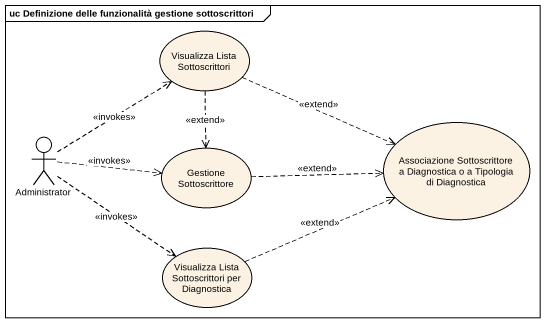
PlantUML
@startuml
mainframe uc Definizione delle funzionalità gestione sottoscrittori
usecase "Visualizza Lista Sottoscrittori" as Visualizza_Lista
usecase "Associazione Sottoscrittore a Diagnostica o a Tipologia di Diagnostica" as Associazione_Sottoscrittore
actor Administrator
usecase "Gestione Sottoscrittore" as Gestione_Sottoscrittore
usecase "Visualizza Lista Sottoscrittori per Diagnostica" as Visualizza_Lista_2
Visualizza_Lista .right.> Associazione_Sottoscrittore : <<extend>>
Visualizza_Lista ..> Gestione_Sottoscrittore : <<extend>>
Administrator .up.> Visualizza_Lista : <<invokes>>
Administrator .right.> Gestione_Sottoscrittore : <<invokes>>
Administrator ..> Visualizza_Lista_2 : <<invokes>>
Gestione_Sottoscrittore .right.> Associazione_Sottoscrittore : <<extend>>
Visualizza_Lista_2 .right.> Associazione_Sottoscrittore : <<extend>>
@enduml
